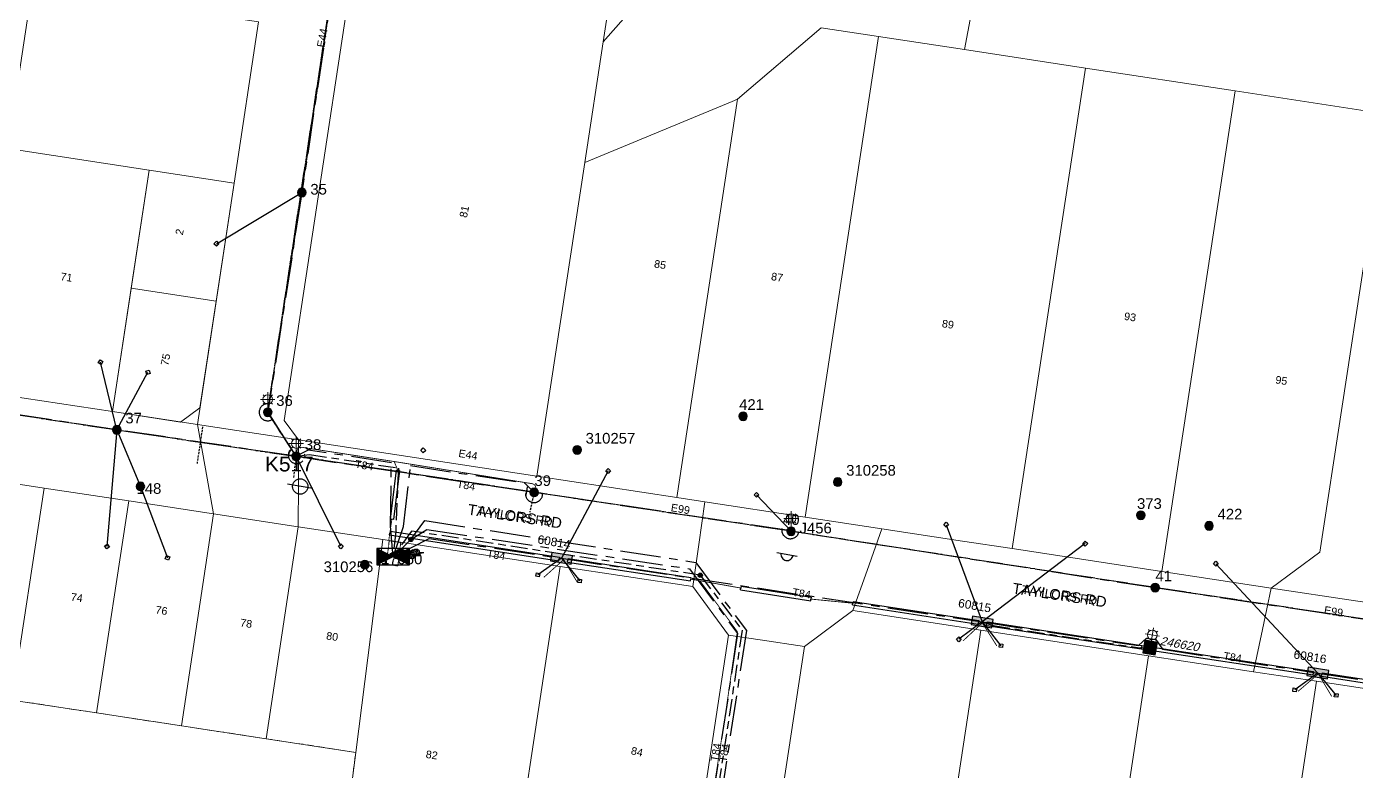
# Model space of a CAD drawing. Header units: metres. Extents: x 277548 to 280124, y 6243677 to 6246862.
# Drawn here: x 279229.5 to 279541.7, y 6245205.2 to 6245379.9 of the extents above; entities that cross this region are included whole.
import ezdxf
from ezdxf.enums import TextEntityAlignment as Align

# ---------------------------------------------------------------- set-up
doc = ezdxf.new("R2010")
doc.units = ezdxf.units.M
for name, pattern in [('Cable Exist OH', [1, 1, 0]), ('Cable Exist UG', [8.2, 4, -1.2, 1.8, -1.2]), ('Dash', [5, 3, -2]), ('DASHED', [0.75, 0.5, -0.25]), ('HIDDEN', [0.375, 0.25, -0.125]), ('HIDDEN2', [0.1875, 0.125, -0.0625]), ('IECLCENT', [15.5, 9.5, -2, 2, -2])]:
    doc.linetypes.add(name, pattern=pattern)
doc.layers.get('0').update_dxf_attribs({"color": 6})
doc.layers.add('_User ZSTG1-1-1', color=7, linetype='Continuous', lineweight=0, true_color=0x0000f0)
for name, color, linetype, lineweight in [('Cadastre Land Parcels_SP_EXT', 9, 'Continuous', 5), ('Cadastre Other Property_SP_EXT', 9, 'HIDDEN', 5), ('Cadastre Roads_SP_EXT', 94, 'Continuous', 15)]:
    doc.layers.add(name, color=color, linetype=linetype, lineweight=lineweight)
for name, color, linetype in [('Duct_SP_EXT', 7, 'Continuous'), ('Equip_HV_EXT', 7, 'Continuous'), ('Equip_LV_EXT', 7, 'Continuous'), ('Equip_SP_HV_EXT', 7, 'Continuous'), ('Equip_SP_SL_EXT', 7, 'Continuous'), ('Mains_LV_EXT', 7, 'Continuous'), ('Mains_LV_SL_EXT', 7, 'Continuous'), ('Mains_SL_EXT', 7, 'Continuous'), ('Notes_HV_MISC', 7, 'Continuous'), ('Notes_LV_MISC', 7, 'Continuous'), ('Notes_SP_MISC', 7, 'Continuous'), ('Services_SP_EXT', 7, 'Continuous'), ('Sub_SP_EXT', 7, 'Continuous'), ('SupportsOH_SP_TR_HV_LV_SL_EXT', 7, 'Continuous'), ('SupportsUG_SP_LV_EXT', 7, 'Continuous'), ('SupportsUG_SP_LV_SL_EXT', 7, 'Continuous')]:
    doc.layers.add(name, color=color, linetype=linetype)
doc.layers.add('UNKNOWN_FEATURES', color=1, linetype='DASHED', plot=False)
doc.styles.add('COLUMN_LABEL', font='arial.ttf')
doc.styles.add('HVSW_LABEL', font='arial.ttf')
doc.styles.add('iecARIAL', font='arial.ttf', dxfattribs={"height": 2})
doc.styles.add('POLE_LABEL', font='arial.ttf')
doc.styles.get("Standard").update_dxf_attribs({"font": 'arial.ttf'})

# ---------------------------------------------------------------- blocks, each defined once
blk = doc.blocks.new('SUB_PADMOUNT_EXT')
for points in [[(0, 0), (-3.84, 1.92), (-3.84, -1.92)], [(0, 0), (3.84, 1.92), (3.84, -1.92)]]:
    blk.add_hatch(color=256).paths.add_polyline_path(points)
for p, q in [((3.84, 1.92), (-3.84, -1.92)), ((-3.84, 1.92), (3.84, -1.92))]:
    blk.add_line(p, q)
blk.add_lwpolyline([(-3.84, -1.92), (3.84, -1.92), (3.84, 1.92), (-3.84, 1.92)], close=True)
for tag, height, flags, p in [('ASSET_NUM', 2.5, 8, (2, 2)), ('STREET_CODE', 0.2, 9, (1.5, 0)), ('CONSTRUCTED_VOLTAGE', 0.2, 9, (1.5, -0.2)), ('OPERATING_VOLTAGE', 0.2, 9, (1.5, -0.6)), ('ORIENTATION', 0.2, 9, (1.5, -0.8)), ('OWNED_BY', 0.2, 9, (1.5, -1)), ('OPERATED_BY', 0.2, 9, (1.5, -1.2)), ('SECONDARY_VOLTAGE', 0.2, 9, (1.5, -1.6)), ('STATE', 0.2, 9, (1.5, -1.8)), ('SUBSTATION_TYPE', 0.2, 9, (1.5, -2.2)), ('STREETNAME', 0.2, 9, (1.5, -3)), ('SUBURB', 0.2, 9, (1.5, -3.2)), ('NO_PHASES', 0.2, 9, (1.5, -0.4)), ('MAINTAINED_BY', 0.2, 9, (1.5, -1.4)), ('PARENT', 0.2, 9, (1.5, -2)), ('USAGE', 0.2, 9, (1.5, -2.4)), ('LEGEND', 0.2, 9, (1.5, -2.6)), ('LOCATION', 0.2, 9, (1.5, -2.8)), ('Z', 0.2, 1, (1.5, -3.6)), ('NOTES', 0.2, 9, (1.5, -3.4))]:
    blk.add_attdef(tag, text='', height=height, dxfattribs=dict(flags=flags)).set_placement(p, align=Align.MIDDLE_LEFT)
blk = doc.blocks.new('COLUMN_EXT')
blk.add_hatch(color=256).paths.add_polyline_path([(-1.49, 1.48), (-1.49, -1.49), (1.48, -1.49), (1.48, 1.48)])
blk.add_lwpolyline([(-1.49, -1.49), (1.48, -1.49), (1.48, 1.48), (-1.49, 1.48)], close=True)
at = {"flags": 9}
for tag, style, p in [('STRUCTURE_PLANT_NUMBER', 'POLE_LABEL', (1.81, 0.03)), ('STREET_CODE', 'COLUMN_LABEL', (1.81, -0.2))]:
    blk.add_attdef(tag, text='', height=0.2, dxfattribs=dict(at, style=style)).set_placement(p, align=Align.MIDDLE_LEFT)
at = {"style": 'COLUMN_LABEL', "oblique": 15, "flags": 8}
blk.add_attdef('ASSET_NUM', text='', height=2, dxfattribs=at).set_placement((2, 2), align=Align.MIDDLE_LEFT)
at = {"flags": 1}
blk.add_attdef('Z', (1.81, -2.35), '', height=0.2, dxfattribs=at)
at = {"flags": 9}
for tag, p in [('COLUMN_TYPE', (1.81, -0.4)), ('OWNED_BY', (1.81, -0.6)), ('STATE', (1.81, -0.8)), ('USAGE', (1.81, -1)), ('STREETNAME', (1.81, -1.6)), ('SUBURB', (1.81, -1.8)), ('LEGEND', (1.81, -1.2)), ('LOCATION', (1.81, -1.4)), ('NOTES', (1.81, -2))]:
    blk.add_attdef(tag, text='', height=0.2, dxfattribs=at).set_placement(p, align=Align.MIDDLE_LEFT)
blk = doc.blocks.new('PILLAR_EXT')
blk.add_hatch(color=256).paths.add_polyline_path([(-2.475, 0.99), (-2.475, -0.99), (2.475, -0.99), (2.475, 0.99)])
blk.add_lwpolyline([(-2.475, -0.99), (2.475, -0.99), (2.475, 0.99), (-2.475, 0.99)], close=True)
at = {"style": 'iecARIAL', "flags": 8}
blk.add_attdef('ASSET_NUM', text='', height=2, dxfattribs=at).set_placement((1.5, 3.5), align=Align.MIDDLE_RIGHT)
for tag, p, flags in [('OWNED_BY', (0, -0.2), 9), ('STATE', (0, -0.4), 9), ('SUPPORT_TYPE', (0, -0.6), 9), ('STREETNAME', (0, -1.8), 9), ('SUBURB', (0, -2), 1), ('USAGE', (0, -0.8), 9), ('LEGEND', (0, -1), 9), ('LOCATION', (0, -1.2), 9), ('NOTES', (0, -1.4), 9), ('PARENT', (0, -1.6), 9)]:
    blk.add_attdef(tag, p, '', height=0.2, dxfattribs=dict(flags=flags))
blk = doc.blocks.new('*U75')
at = {"lineweight": 15}
for p, q in [((-1.46, 5.46), (-1.06, 5.06)), ((0, 1.75), (0, 6.25)), ((1.46, 5.46), (1.06, 5.06)), ((-2.25, 4), (2.25, 4)), ((-1.46, 2.54), (-1.06, 2.94)), ((0, 0), (0, 2.5)), ((1.46, 2.54), (1.06, 2.94))]:
    blk.add_line(p, q, dxfattribs=at)
blk.add_circle((0, 4), 1.5, dxfattribs=at)
for tag, p, height, flags in [('OPERATING_VOLTAGE', (0.98, -1.65), 0.2, 9), ('ORIENTATION', (0.98, -1.85), 0.2, 9), ('OWNED_BY', (0.98, -2.05), 0.2, 9), ('STATE', (0.98, -2.25), 0.2, 9), ('CONSTRUCTED_VOLTAGE', (0.98, -0.65), 0.2, 9), ('CONTROL_TYPE', (0.98, -0.85), 0.2, 9), ('LANTERN_PURPOSE', (0.98, -1.05), 0.2, 9), ('LANTERN_TYPE', (0.98, -1.25), 0.2, 9), ('NO_PHASES', (0.98, -1.45), 0.2, 9), ('USAGE', (0.98, -2.45), 0.2, 9), ('CEXIST', (0.98, -2.65), 0.2, 9), ('CNEW', (0.98, -2.85), 0.2, 9), ('CNUMBER', (0.98, -3.05), 0.2, 9), ('CREMOVE', (0.98, -3.25), 0.2, 9), ('CREPLACE', (0.98, -3.45), 0.2, 9), ('LKINGHEIGHT', (0.98, -3.65), 0.2, 9), ('LBRACKET', (0.98, -3.85), 0.2, 9), ('LBRACKETVOCAB', (0.98, -4.05), 0.2, 9), ('LCATEGORY', (0.98, -4.25), 0.2, 9), ('LNUMBER', (2.18, -3.25), 2.5, 8), ('LCHARGE1', (0.98, -4.45), 0.2, 9), ('LCHARGE1PERCENT', (0.98, -4.65), 0.2, 9), ('LCHARGE2', (0.98, -4.85), 0.2, 9), ('LCHARGE2PERCENT', (0.98, -5.05), 0.2, 9), ('LCHARGE3', (0.98, -5.25), 0.2, 9), ('LCHARGE3PERCENT', (0.98, -5.45), 0.2, 9), ('LEXIST', (0.98, -5.65), 0.2, 9), ('LLAMP', (0.98, -5.85), 0.2, 9), ('LLAMPVOCAB', (0.98, -6.05), 0.2, 9), ('LMAST', (0.98, -6.25), 0.2, 9), ('LMASTVOCAB', (0.98, -6.45), 0.2, 9), ('LNEW', (0.98, -6.65), 0.2, 9), ('LANTNUMBER', (0.98, -6.85), 0.2, 9), ('LOUTREACH', (0.98, -7.25), 0.2, 9), ('LOUTREACHVOCAB', (0.98, -7.45), 0.2, 9), ('LRATECODE', (0.98, -7.65), 0.2, 9), ('LREMOVE', (0.98, -7.85), 0.2, 9), ('LREPLACE', (0.98, -8.05), 0.2, 9), ('LTYPE', (0.98, -8.25), 0.2, 9), ('LTYPEVOCAB', (0.98, -8.45), 0.2, 9), ('STREETNAME', (0.98, -9.25), 0.2, 9), ('SUBURB', (0.98, -9.45), 0.2, 1), ('LEGEND', (0.98, -8.65), 0.2, 9), ('LOCATION', (0.98, -8.85), 0.2, 9), ('NOTES', (0.98, -9.05), 0.2, 9)]:
    blk.add_attdef(tag, p, '', height=height, dxfattribs=dict(flags=flags))
blk = doc.blocks.new('CCP_EXT')
blk.add_wipeout([(0, 0.57), (0.57, 0), (0, -0.57), (-0.57, 0)])
blk.add_lwpolyline([(-0.57, 0), (0, 0.57), (0.57, 0), (0, -0.57), (-0.57, 0)])
at = {"flags": 1}
blk.add_attdef('Z', (0, 0), '', height=0.2, dxfattribs=at)
at = {"flags": 9}
for tag, p in [('CCP_TYPE', (0, 0)), ('CONSTRUCTED_VOLTAGE', (0, -0.2)), ('OPERATING_VOLTAGE', (0, -0.6)), ('ORIENTATION', (0, -0.8)), ('OWNED_BY', (0, -1)), ('STATE', (0, -1.8)), ('NO_PHASES', (0, -0.4)), ('USAGE', (0, -1.2)), ('LEGEND', (0, -1.4)), ('LIFE_SUPPORT', (0, -1.6)), ('NOTES', (0, -2))]:
    blk.add_attdef(tag, text='', height=0.2, dxfattribs=at).set_placement(p, align=Align.MIDDLE_LEFT)
blk = doc.blocks.new('POLE_EXT')
blk.add_hatch(color=256).paths.add_polyline_path([(-1, 0, 1), (1, 0, 1)])
blk.add_lwpolyline([(-1, 0, 1), (1, 0, 1)], format="xyb", close=True)
for tag, height, flags, p in [('pNumber', 2.5, 8, (-17.84, 2.07)), ('OWNED_BY', 0.2, 9, (1.35, -0.4)), ('SPECIAL_USE', 0.2, 9, (1.35, -0.8)), ('STATE', 0.2, 9, (1.35, -1)), ('cLV', 0.2, 9, (1.35, -1.4)), ('hDepth', 0.2, 9, (1.35, -1.6)), ('hDia', 0.2, 9, (1.35, -1.8)), ('cHV', 0.2, 9, (1.35, -2)), ('PARENT', 0.2, 9, (1.35, -0.6)), ('USAGE', 0.2, 9, (1.35, -1.2)), ('LBRACKET', 0.2, 9, (1.35, -2.2)), ('LExisting', 0.2, 9, (1.35, -2.4)), ('LANTNUMBER', 0.2, 9, (1.35, -2.6)), ('LOther', 0.2, 9, (1.35, -2.8)), ('LRemove', 0.2, 9, (1.35, -3)), ('LEGEND', 0.2, 9, (1.35, -3.2)), ('cLinedev', 0.2, 9, (1.35, -3.4)), ('pExisting', 0.2, 9, (1.35, -3.8)), ('pFooting', 0.2, 9, (1.35, -4.4)), ('pNew', 0.2, 9, (1.35, -4.6)), ('pRelocate', 0.2, 9, (1.35, -5)), ('pRemove', 0.2, 9, (1.35, -5.2)), ('pReplace', 0.2, 9, (1.35, -5.4)), ('pStay', 0.2, 9, (1.35, -5.6)), ('pType', 0.2, 9, (1.35, -5.8)), ('cspan', 0.2, 9, (1.35, -6)), ('STREETNAME', 0.2, 9, (1.35, -6.2)), ('LOCATION', 0.2, 9, (1.35, -3.6)), ('PFNUMBER', 0.2, 9, (1.35, -4)), ('NEWPFNUMBER', 0.2, 9, (1.35, -4.2)), ('SUBURB', 0.2, 9, (1.35, -6.4)), ('OPERATED_BY', 0.2, 9, (1.36, -7.01)), ('NOTES', 0.2, 9, (1.35, -6.6)), ('MAINTAINED_BY', 0.2, 9, (1.36, -6.81))]:
    blk.add_attdef(tag, text='', height=height, dxfattribs=dict(flags=flags)).set_placement(p, align=Align.MIDDLE_LEFT)
at = {"style": 'POLE_LABEL'}
for tag, height, flags, p in [('ASSET_NUM', 2.5, 8, (2, 2)), ('STRUCTURE_PLANT_NUMBER', 0.2, 9, (1.35, 0.03)), ('STREET_CODE', 0.2, 9, (1.35, -0.2))]:
    blk.add_attdef(tag, text='', height=height, dxfattribs=dict(at, flags=flags)).set_placement(p, align=Align.MIDDLE_LEFT)
at = {"flags": 1}
blk.add_attdef('Z', (1.35, -7.33), '', height=0.2, dxfattribs=at)
blk = doc.blocks.new('LV_UG_DFUSE_CLOSED_EXT')
for points in [[(1, 0), (0, 0)], [(5.04, 0.73), (2.16, -0.72)], [(5.05, -0.71), (2.16, 0.72)], [(6.2, 0.01), (7.2, 0.01)]]:
    blk.add_lwpolyline(points)
for centre in [(1.8, 0), (5.4, 0.01)]:
    blk.add_circle(centre, 0.8)
at = {"flags": 9}
for tag, p in [('ACTUAL_STATUS', (0, 0)), ('CONSTRUCTED_VOLTAGE', (0, -0.2)), ('OPERATING_VOLTAGE', (0, -0.6)), ('ORIENTATION', (0, -0.8)), ('STATE', (0, -1)), ('SWITCH_TYPE', (0, -1.2)), ('NO_PHASES', (0, -0.4)), ('USAGE', (0, -1.4)), ('NOTES', (0, -1.6))]:
    blk.add_attdef(tag, text='', height=0.2, dxfattribs=at).set_placement(p, align=Align.MIDDLE_LEFT)
at = {"flags": 1}
blk.add_attdef('Z', (0, 0), '', height=0.2, dxfattribs=at)
blk = doc.blocks.new('HV_USL_CLOSED_EXT')
blk.add_line((2.4, 5.5), (-2.4, 5.5))
blk.add_lwpolyline([(1.44, 5.5, 0.414214), (0, 6.94, 0.414214), (-1.44, 5.5)], format="xyb")
for tag, height, flags, p in [('ASSET_NUM', 2.5, 8, (2, 2)), ('STREET_CODE', 0.2, 9, (1.5, 0)), ('ACTUAL_STATUS', 0.2, 9, (1.5, -0.2)), ('CONSTRUCTED_VOLTAGE', 0.2, 9, (1.5, -0.4)), ('OPERATING_VOLTAGE', 0.2, 9, (1.5, -0.8)), ('ORIENTATION', 0.2, 9, (1.5, -1)), ('OWNED_BY', 0.2, 9, (1.5, -1.2)), ('OPERATED_BY', 0.2, 9, (1.5, -1.4)), ('STATE', 0.2, 9, (1.5, -1.8)), ('SWITCH_TYPE', 0.2, 9, (1.5, -2)), ('STREETNAME', 0.2, 9, (1.5, -2.8)), ('SUBURB', 0.2, 9, (1.5, -3)), ('NO_PHASES', 0.2, 9, (1.5, -0.6)), ('MAINTAINED_BY', 0.2, 9, (1.5, -1.6)), ('USAGE', 0.2, 9, (1.5, -2.2)), ('LEGEND', 0.2, 9, (1.5, -2.4)), ('LOCATION', 0.2, 9, (1.5, -2.6)), ('NOTES', 0.2, 9, (1.5, -3.2)), ('Z', 0.2, 1, (1.5, -3.6)), ('LABEL_ALIGNMENT', 0.2, 9, (1.5, -3.4))]:
    blk.add_attdef(tag, text='', height=height, dxfattribs=dict(flags=flags)).set_placement(p, align=Align.MIDDLE_LEFT)
blk = doc.blocks.new('HV_ABS_CLOSED_EXT')
blk.add_line((-3, 6.87), (3, 6.87))
blk.add_circle((0, 6.87), 1.8)
at = {"style": 'HVSW_LABEL'}
for tag, height, flags, p in [('ASSET_NUM', 3.5, 8, (2, 2)), ('STREET_CODE', 0.2, 9, (0, -0.2))]:
    blk.add_attdef(tag, text='', height=height, dxfattribs=dict(at, flags=flags)).set_placement(p, align=Align.MIDDLE_LEFT)
at = {"flags": 1}
blk.add_attdef('Z', (0, 0), '', height=0.2, dxfattribs=at)
at = {"flags": 9}
for tag, p in [('ACTUAL_STATUS', (0, -0.4)), ('CONSTRUCTED_VOLTAGE', (0, -0.6)), ('OPERATING_VOLTAGE', (0, -1)), ('ORIENTATION', (0, -1.2)), ('OWNED_BY', (0, -1.4)), ('STATE', (0, -1.6)), ('SWITCH_TYPE', (0, -1.8)), ('STREETNAME', (0, -2.6)), ('SUBURB', (0, -2.8)), ('NO_PHASES', (0, -0.8)), ('USAGE', (0, -2)), ('LEGEND', (0, -2.2)), ('LOCATION', (0, -2.4)), ('NOTES', (0, -3))]:
    blk.add_attdef(tag, text='', height=0.2, dxfattribs=at).set_placement(p, align=Align.MIDDLE_LEFT)
blk = doc.blocks.new('End Shackle_EXT')
blk.add_wipeout([(0, 0.25), (1.81, 0.25), (1.82, -0.25), (0, -0.25)])
blk.add_line((1.81, -1), (1.81, 1))
at = {"flags": 1}
blk.add_attdef('Z', (0, 0), '', height=0.2, dxfattribs=at)
at = {"flags": 9}
for tag, p in [('CONNECTOR_TYPE', (0, 0)), ('CONSTRUCTED_VOLTAGE', (0, -0.2)), ('OPERATING_VOLTAGE', (0, -0.6)), ('ORIENTATION', (0, -0.8)), ('OWNED_BY', (0, -1)), ('STATE', (0, -1.2)), ('NO_PHASES', (0, -0.4)), ('USAGE', (0, -1.4)), ('NOTES', (0, -1.6))]:
    blk.add_attdef(tag, text='', height=0.2, dxfattribs=at).set_placement(p, align=Align.MIDDLE_LEFT)
blk = doc.blocks.new('CONNECTOR_NODE_EXT')
h = blk.add_hatch(color=256)
edge = h.paths.add_edge_path()
edge.add_arc((0, 0), 0.5, 0, 360)
blk.add_circle((0, 0), 0.5)
at = {"flags": 1}
blk.add_attdef('Z', (0, 0), '', height=0.2, dxfattribs=at)
at = {"flags": 9}
for tag, p in [('CONNECTOR_TYPE', (0, 0)), ('CONSTRUCTED_VOLTAGE', (0, -0.2)), ('OPERATING_VOLTAGE', (0, -0.6)), ('ORIENTATION', (0, -0.8)), ('SUBTYPE', (0, -1)), ('NO_PHASES', (0, -0.4)), ('USAGE', (0, -1.2)), ('NOTES', (0, -1.4))]:
    blk.add_attdef(tag, text='', height=0.2, dxfattribs=at).set_placement(p, align=Align.MIDDLE_LEFT)

msp = doc.modelspace()

# ---------------------------------------------------------------- linework, layer by layer
at = {"layer": '_User ZSTG1-1-1', "color": 252, "linetype": 'Dash', "ltscale": 0.5, "true_color": 0x878787}
msp.add_lwpolyline([(279205.05801, 6245163.13297), (279246.34202, 6245156.85702), (279247.98801, 6245167.68501), (279300.30804, 6245159.73004), (279300.68204, 6245162.64104), (279306.72196, 6245209.63497), (279285.68299, 6245212.83402), (279265.79101, 6245215.858), (279245.90301, 6245218.88701), (279226.01104, 6245221.91099)], dxfattribs=at)
at = {"layer": 'Cadastre Land Parcels_SP_EXT', "linetype": 'Continuous'}
for points in [[(279515.65104, 6245512.85797), (279514.78998, 6245512.88597), (279513.932, 6245512.96503), (279513.078, 6245513.09196), (279512.22798, 6245513.27004), (279457.24304, 6245438.26699), (279449.87098, 6245439.46999), (279426.05297, 6245412.47599), (279397.93096, 6245413.84603), (279364.842, 6245376.315), (279360.52598, 6245348.018), (279395.14998, 6245362.32903), (279396.40298, 6245362.84701), (279415.98597, 6245379.64399), (279429.48902, 6245377.53796), (279449.63398, 6245374.52397), (279458.95298, 6245423.91003), (279461.92997, 6245439.58403), (279481.67302, 6245466.50401), (279515.65104, 6245512.85797)], [(279512.22798, 6245513.27004), (279511.40498, 6245513.49202), (279510.59002, 6245513.76002), (279509.78902, 6245514.07802), (279509.00101, 6245514.44398), (279456.67197, 6245443.07202), (279379.70502, 6245473.76001), (279377.13004, 6245456.87196), (279373.42696, 6245432.59904), (279371.16502, 6245417.76702), (279368.903, 6245402.94004), (279366.61501, 6245388.10996), (279364.842, 6245376.315), (279397.93096, 6245413.84603), (279426.05297, 6245412.47599), (279449.87098, 6245439.46999), (279457.24304, 6245438.26699), (279512.22798, 6245513.27004)], [(279554.05303, 6245388.86503), (279458.95298, 6245423.91003), (279449.63398, 6245374.52397), (279478.08804, 6245370.14399), (279513.19098, 6245364.80402), (279548.78796, 6245359.38799), (279551.29502, 6245375.80602), (279552.48804, 6245382.37497), (279554.05303, 6245388.86503)], [(279278.18602, 6245343.18603), (279283.93798, 6245381.01102), (279230.77102, 6245389.10397), (279225.02198, 6245351.30097), (279258.23804, 6245346.23103), (279278.18602, 6245343.18603)], [(279366.61501, 6245388.10996), (279305.13401, 6245387.33802), (279289.94698, 6245287.47296), (279293.3, 6245282.918), (279349.27099, 6245274.40504), (279360.52598, 6245348.018), (279364.842, 6245376.315), (279366.61501, 6245388.10996)], [(279429.48902, 6245377.53796), (279415.98597, 6245379.64399), (279396.40298, 6245362.84701), (279382.12701, 6245269.41301), (279388.67096, 6245268.41803), (279412.28501, 6245264.82598), (279429.48902, 6245377.53796)], [(279449.63398, 6245374.52397), (279429.48902, 6245377.53796), (279412.28501, 6245264.82598), (279430.29099, 6245262.08696), (279449.17103, 6245259.21297), (279460.885, 6245257.43201), (279478.08804, 6245370.14399), (279449.63398, 6245374.52397)], [(279495.98696, 6245252.09098), (279513.19098, 6245364.80402), (279478.08804, 6245370.14399), (279460.885, 6245257.43201), (279495.98696, 6245252.09098)], [(279382.12701, 6245269.41301), (279396.40298, 6245362.84701), (279395.14998, 6245362.32903), (279360.52598, 6245348.018), (279349.27099, 6245274.40504), (279382.12701, 6245269.41301)], [(279548.78796, 6245359.38799), (279513.19098, 6245364.80402), (279495.98696, 6245252.09098), (279521.69502, 6245248.18103), (279533.09302, 6245256.56096), (279548.78796, 6245359.38799)], [(279216.40098, 6245294.61104), (279249.61996, 6245289.56097), (279258.23804, 6245346.23103), (279225.02198, 6245351.30097), (279216.40098, 6245294.61104)], [(279278.18629, 6245343.18629), (279258.23795, 6245346.23085), (279254.02528, 6245318.53124), (279273.97423, 6245315.49269), (279278.18629, 6245343.18629)], [(279270.1701, 6245290.48352), (279273.97423, 6245315.49269), (279254.02528, 6245318.53124), (279249.61987, 6245289.56079), (279265.61346, 6245287.12864), (279270.1701, 6245290.48352)], [(279233.57001, 6245271.63599), (279213.67804, 6245274.65996), (279206.11897, 6245224.934), (279210.98204, 6245224.189), (279226.01104, 6245221.91099), (279233.57001, 6245271.63599)], [(279245.90301, 6245218.88701), (279253.46199, 6245268.61201), (279233.57001, 6245271.63599), (279226.01104, 6245221.91099), (279245.90301, 6245218.88701)], [(279273.35096, 6245265.589), (279253.46199, 6245268.61201), (279245.90301, 6245218.88701), (279265.79101, 6245215.858), (279273.35096, 6245265.589)], [(279293.24302, 6245262.56396), (279273.35096, 6245265.589), (279265.79101, 6245215.858), (279285.68299, 6245212.83402), (279293.24302, 6245262.56396)], [(279313.135, 6245259.54104), (279293.24302, 6245262.56396), (279285.68299, 6245212.83402), (279306.72196, 6245209.63497), (279313.135, 6245259.54104)], [(279354.75503, 6245253.23798), (279313.135, 6245259.54104), (279306.72196, 6245209.63497), (279300.68204, 6245162.64104), (279340.08502, 6245156.72497), (279354.75503, 6245253.23798)], [(279385.87603, 6245248.52596), (279354.75503, 6245253.23798), (279340.08502, 6245156.72497), (279381.09096, 6245150.49301), (279394.25402, 6245237.09996), (279385.87603, 6245248.52596)], [(279453.48202, 6245238.28601), (279423.46403, 6245242.90704), (279412.07301, 6245234.47304), (279398.49602, 6245145.145), (279438.40797, 6245139.07699), (279453.48202, 6245238.28601)], [(279438.40797, 6245139.07699), (279477.82604, 6245133.08698), (279492.90098, 6245232.29299), (279453.48202, 6245238.28601), (279438.40797, 6245139.07699)], [(279517.49499, 6245228.55599), (279492.90098, 6245232.29299), (279477.82604, 6245133.08698), (279517.24598, 6245127.09202), (279532.321, 6245226.30201), (279517.49499, 6245228.55599)], [(279556.47096, 6245222.63002), (279532.321, 6245226.30201), (279517.24598, 6245127.09202), (279534.58399, 6245124.456), (279556.66397, 6245121.09998), (279571.73996, 6245220.30899), (279556.47096, 6245222.63002)]]:
    msp.add_lwpolyline(points, close=True, dxfattribs=at)
at = {"layer": 'Cadastre Other Property_SP_EXT', "linetype": 'HIDDEN2'}
msp.add_lwpolyline([(279314.60104, 6245259.30264), (279313.89383, 6245253.78736), (279316.60956, 6245253.35627), (279317.30233, 6245258.84848), (279314.60104, 6245259.30264)], close=True, dxfattribs=at)
at = {"layer": 'Cadastre Roads_SP_EXT', "linetype": 'Continuous'}
for points in [[(279283.93796, 6245381.01102), (279278.18599, 6245343.18596), (279269.56902, 6245286.52696), (279283.406, 6245284.42299), (279293.29996, 6245282.91799), (279289.94699, 6245287.47298), (279305.13399, 6245387.33804)], [(279552.48801, 6245382.37499), (279551.295, 6245375.80601), (279548.788, 6245359.38803), (279533.09297, 6245256.56103), (279521.695, 6245248.18099), (279541.47204, 6245245.19696), (279544.75701, 6245244.70103), (279548.652, 6245244.11301), (279561.249, 6245242.21196), (279552.86799, 6245253.55598), (279568.31098, 6245354.73697), (279570.74098, 6245371.46402), (279571.58501, 6245376.40897), (279572.68203, 6245381.30402)], [(279213.67802, 6245274.65999), (279233.57004, 6245271.63596), (279253.46197, 6245268.61202), (279273.35098, 6245265.58896), (279271.44499, 6245276.13797), (279269.56902, 6245286.52696), (279249.61996, 6245289.56097), (279216.40102, 6245294.611)], [(279385.25503, 6245025.66799), (279391.94304, 6245069.66403), (279393.24599, 6245079.47904), (279394.87497, 6245105.69304), (279397.59399, 6245139.21196), (279398.49603, 6245145.14496), (279412.07304, 6245234.47302), (279412.07304, 6245234.47302), (279401.67998, 6245236.00601), (279394.254, 6245237.10003), (279381.09097, 6245150.49302), (279379.78599, 6245141.90899), (279376.85998, 6245105.88899), (279376.75904, 6245101.08896), (279374.13804, 6245072.37202), (279371.24797, 6245053.365), (279364.03401, 6245005.90296)]]:
    msp.add_lwpolyline(points, dxfattribs=at)
for points in [[(279349.27096, 6245274.40497), (279293.29996, 6245282.91799), (279293.27196, 6245272.73899), (279293.243, 6245262.56396), (279313.13502, 6245259.54099), (279354.75502, 6245253.23799), (279385.87599, 6245248.526), (279387.26698, 6245258.42198), (279388.67096, 6245268.41801), (279382.12697, 6245269.41304), (279349.27096, 6245274.40497)], [(279460.88501, 6245257.43198), (279449.17099, 6245259.21302), (279430.29096, 6245262.08702), (279426.81401, 6245252.31802), (279423.46404, 6245242.90701), (279453.48199, 6245238.28597), (279492.90097, 6245232.29302), (279517.495, 6245228.55601), (279519.60701, 6245238.424), (279521.695, 6245248.18099), (279495.98699, 6245252.09099), (279460.88501, 6245257.43198)]]:
    msp.add_lwpolyline(points, close=True, dxfattribs=at)
at = {"layer": 'Duct_SP_EXT'}
for p, q in [((279316.19313, 6245275.86222), (279314.80351, 6245264.35179)), ((279317.02708, 6245275.76154), (279315.63746, 6245264.25111)), ((279316.19313, 6245275.86222), (279316.61011, 6245275.81188)), ((279317.02708, 6245275.76154), (279316.61011, 6245275.81188)), ((279314.80351, 6245264.35179), (279315.22049, 6245264.30145)), ((279315.63746, 6245264.25111), (279315.22049, 6245264.30145)), ((279314.68062, 6245260.65903), (279314.74388, 6245261.07424)), ((279314.68062, 6245260.65903), (279354.45423, 6245254.5986)), ((279314.80715, 6245261.48944), (279314.74388, 6245261.07424)), ((279314.80715, 6245261.48944), (279354.58076, 6245255.42901)), ((279354.45423, 6245254.5986), (279354.51749, 6245255.01381)), ((279354.58076, 6245255.42901), (279354.51749, 6245255.01381)), ((279356.47169, 6245254.27429), (279356.53529, 6245254.68945)), ((279356.59889, 6245255.1046), (279356.53529, 6245254.68945)), ((279385.4485, 6245250.6849), (279385.3849, 6245250.26974)), ((279385.32129, 6245249.85459), (279385.3849, 6245250.26974)), ((279397.07294, 6245247.76619), (279397.13823, 6245248.18108)), ((279397.07294, 6245247.76619), (279413.55937, 6245245.17163)), ((279397.20352, 6245248.59598), (279397.13823, 6245248.18108)), ((279397.20352, 6245248.59598), (279413.68996, 6245246.00141)), ((279413.55937, 6245245.17163), (279413.62467, 6245245.58652)), ((279413.68996, 6245246.00141), (279413.62467, 6245245.58652)), ((279423.38594, 6245244.20944), (279423.4493, 6245244.62463)), ((279423.38594, 6245244.20944), (279452.87311, 6245239.70955)), ((279423.51266, 6245245.03982), (279423.4493, 6245244.62463)), ((279423.51266, 6245245.03982), (279452.99984, 6245240.53993)), ((279452.87311, 6245239.70955), (279452.93648, 6245240.12474)), ((279452.99984, 6245240.53993), (279452.93648, 6245240.12474)), ((279454.83199, 6245239.40837), (279454.89504, 6245239.82361)), ((279454.95808, 6245240.23885), (279454.89504, 6245239.82361)), ((279491.29278, 6245234.7222), (279491.22973, 6245234.30695)), ((279491.31069, 6245234.71959), (279491.24789, 6245234.30431)), ((279491.31069, 6245234.71959), (279531.64109, 6245228.62027)), ((279491.16669, 6245233.89171), (279491.22973, 6245234.30695)), ((279491.18508, 6245233.88903), (279491.24789, 6245234.30431)), ((279491.18508, 6245233.88903), (279531.51548, 6245227.78972)), ((279531.64109, 6245228.62027), (279531.57829, 6245228.205)), ((279531.51548, 6245227.78972), (279531.57829, 6245228.205)), ((279533.48336, 6245227.49619), (279533.54669, 6245227.91139)), ((279533.61001, 6245228.32659), (279533.54669, 6245227.91139))]:
    msp.add_line(p, q, dxfattribs=at)
at = {"layer": 'Mains_SL_EXT', "linetype": 'Cable Exist OH'}
for points in [[(279286.0757, 6245289.41696), (279294.0837, 6245340.98697), (279303.72499, 6245405.52489)], [(279292.75881, 6245279.08091), (279286.0757, 6245289.41696)]]:
    msp.add_lwpolyline(points, dxfattribs=at)
at = {"layer": 'Notes_HV_MISC', "linetype": 'Continuous'}
for points in [[(279291.57089, 6245280.67041, 0.213494041), (279290.958, 6245279.3885)], [(279294.7123, 6245278.74882, 0.356494637), (279294.6954, 6245279.60837)]]:
    msp.add_lwpolyline(points, format="xyb", dxfattribs=at)
at = {"layer": 'Notes_HV_MISC', "linetype": 'Cable Exist UG'}
for points in [[(279292.81053, 6245279.08199), (279295.88131, 6245279.52885), (279316.74145, 6245276.31817), (279316.12617, 6245261.41343)], [(279319.83793, 6245261.56007), (279315.51423, 6245255.51159)], [(279316.12617, 6245261.41343), (279315.51423, 6245255.51159)]]:
    msp.add_lwpolyline(points, dxfattribs=at)
at = {"layer": 'Notes_LV_MISC', "linetype": 'IECLCENT'}
for points in [[(279303.72499, 6245405.52489), (279294.0837, 6245340.98697)], [(279294.0837, 6245340.98697), (279286.0757, 6245289.41696)], [(279250.64674, 6245285.31199), (279182.95712, 6245295.58573)], [(279286.0757, 6245289.41696), (279292.7131, 6245279.08291)], [(279292.7131, 6245279.08291), (279250.64674, 6245285.3119)], [(279315.51423, 6245255.51159), (279323.96468, 6245259.82436), (279355.06018, 6245255.15557)], [(279315.51423, 6245255.51159), (279319.69395, 6245259.57853)]]:
    msp.add_lwpolyline(points, dxfattribs=at)
for points in [[(279286.38158, 6245291.38687, 1.492759832), (279287.23693, 6245287.78699)], [(279291.66199, 6245280.71946, 0.303841251), (279290.9125, 6245279.4082)], [(279290.91579, 6245279.34546, 0.686011166), (279294.27717, 6245278.0046)], [(279346.60868, 6245270.32617, 1.044920833), (279350.60578, 6245270.33268)], [(279406.78319, 6245262.14961, 0.99999468), (279410.81293, 6245261.45577)]]:
    msp.add_lwpolyline(points, format="xyb", dxfattribs=at)
at = {"layer": 'Notes_SP_MISC', "linetype": 'IECLCENT', "ltscale": 0.5, "const_width": 0.2, "flags": 128}
for points in [[(279292.95797, 6245280.36632), (279292.7588, 6245279.08095)], [(279315.76534, 6245277.85933), (279294.06023, 6245281.20251)], [(279316.61009, 6245275.81186), (279315.76534, 6245277.85933)], [(279315.22048, 6245264.30144), (279314.49836, 6245259.41171)], [(279385.38488, 6245250.26975), (279397.13822, 6245248.18107)], [(279387.55563, 6245249.88398), (279396.32939, 6245237.95804), (279393.64505, 6245219.3453)], [(279413.62464, 6245245.58653), (279423.44927, 6245244.62462)], [(279393.64505, 6245219.3453), (279382.98751, 6245150.76582)]]:
    msp.add_lwpolyline(points, dxfattribs=at)
msp.add_lwpolyline([(279294.06023, 6245281.20251, 0.401695618), (279292.95797, 6245280.36632)], format="xyb", dxfattribs=at)
at = {"layer": 'UNKNOWN_FEATURES'}
for points in [[(279270.77346, 6245285.9765), (279269.47462, 6245277.40134)], [(279292.75878, 6245279.08092), (279292.09723, 6245274.09317)]]:
    msp.add_lwpolyline(points, dxfattribs=at)

# ---------------------------------------------------------------- block references
at = {"layer": 'Equip_HV_EXT'}
msp.add_blockref('CONNECTOR_NODE_EXT', (279387.6161, 6245251.18983), dxfattribs=at)
at = {"layer": 'Equip_LV_EXT'}
for name, p in [('CONNECTOR_NODE_EXT', (279319.69397, 6245259.57854)), ('LV_UG_DFUSE_CLOSED_EXT', (279314.56398, 6245255.82186)), ('LV_UG_DFUSE_CLOSED_EXT', (279314.7736, 6245256.1859)), ('LV_UG_DFUSE_CLOSED_EXT', (279315.11163, 6245256.43354)), ('LV_UG_DFUSE_CLOSED_EXT', (279315.51894, 6245256.52143))]:
    msp.add_blockref(name, p, dxfattribs=at)
at = {"layer": 'Equip_SP_HV_EXT'}
ref = msp.add_blockref('HV_ABS_CLOSED_EXT', (279294.8639, 6245278.77524), dxfattribs=dict(at, rotation=170.1942338515568))
ref.add_attrib('ASSET_NUM', 'K517', dxfattribs={"layer": '0', "height": 3.5, "style": 'HVSW_LABEL'}).set_placement((279296.8639, 6245279.02524), align=Align.TOP_RIGHT)
ref = msp.add_blockref('HV_USL_CLOSED_EXT', (279408.93296, 6245261.49753), dxfattribs=dict(at, rotation=170.1942338515568))
ref.add_attrib('ASSET_NUM', 'J456', dxfattribs={"layer": '0', "height": 2.5}).set_placement((279410.93296, 6245262.24753), align=Align.MIDDLE_LEFT)
at = {"layer": 'Equip_SP_SL_EXT', "xscale": 0.75, "yscale": 0.75, "zscale": 0.75}
for p in [(279286.07569, 6245289.41694), (279292.7588, 6245279.08095), (279408.93298, 6245261.49752)]:
    msp.add_blockref('*U75', p, dxfattribs=at)
at = {"layer": 'Equip_SP_SL_EXT', "xscale": 0.75, "yscale": 0.75, "zscale": 0.75, "rotation": 350.3495174317005}
msp.add_blockref('*U75', (279493.25606, 6245234.20719), dxfattribs=at)
at = {"layer": 'Sub_SP_EXT'}
ref = msp.add_blockref('SUB_PADMOUNT_EXT', (279315.51429, 6245255.51157), dxfattribs=at)
ref.add_attrib('ASSET_NUM', '17060', dxfattribs={"layer": '0', "height": 2.5}).set_placement((279317.51429, 6245256.26157), align=Align.TOP_CENTER)
at = {"layer": 'SupportsOH_SP_TR_HV_LV_SL_EXT'}
ref = msp.add_blockref('POLE_EXT', (279294.08371, 6245340.98697), dxfattribs=at)
ref.add_attrib('ASSET_NUM', '35', dxfattribs={"layer": '0', "height": 2.5, "style": 'POLE_LABEL'}).set_placement((279296.08371, 6245341.73697), align=Align.MIDDLE_LEFT)
ref = msp.add_blockref('POLE_EXT', (279286.07566, 6245289.417), dxfattribs=at)
ref.add_attrib('ASSET_NUM', '36', dxfattribs={"layer": '0', "height": 2.5, "style": 'POLE_LABEL'}).set_placement((279288.07566, 6245290.167), align=Align.BOTTOM_LEFT)
ref = msp.add_blockref('POLE_EXT', (279397.66398, 6245288.478), dxfattribs=at)
ref.add_attrib('ASSET_NUM', '421', dxfattribs={"layer": '0', "height": 2.5, "style": 'POLE_LABEL'}).set_placement((279399.66398, 6245289.228), align=Align.BOTTOM_CENTER)
ref = msp.add_blockref('POLE_EXT', (279250.64673, 6245285.31195), dxfattribs=at)
ref.add_attrib('ASSET_NUM', '37', dxfattribs={"layer": '0', "height": 2.5, "style": 'POLE_LABEL'}).set_placement((279252.64673, 6245286.06195), align=Align.BOTTOM_LEFT)
ref = msp.add_blockref('POLE_EXT', (279292.75878, 6245279.08093), dxfattribs=at)
ref.add_attrib('ASSET_NUM', '38', dxfattribs={"layer": '0', "height": 2.5, "style": 'POLE_LABEL'}).set_placement((279294.75878, 6245279.83093), align=Align.BOTTOM_LEFT)
ref = msp.add_blockref('POLE_EXT', (279358.71046, 6245280.56868), dxfattribs=at)
ref.add_attrib('ASSET_NUM', '310257', dxfattribs={"layer": '0', "height": 2.5, "style": 'POLE_LABEL'}).set_placement((279360.71046, 6245281.31868), align=Align.BOTTOM_LEFT)
ref = msp.add_blockref('POLE_EXT', (279419.88874, 6245273.04294), dxfattribs=at)
ref.add_attrib('ASSET_NUM', '310258', dxfattribs={"layer": '0', "height": 2.5, "style": 'POLE_LABEL'}).set_placement((279421.88874, 6245273.79294), align=Align.BOTTOM_LEFT)
ref = msp.add_blockref('POLE_EXT', (279256.17969, 6245272.0249), dxfattribs=at)
ref.add_attrib('ASSET_NUM', '148', dxfattribs={"layer": '0', "height": 2.5, "style": 'POLE_LABEL'}).set_placement((279258.17969, 6245272.7749), align=Align.TOP_CENTER)
ref = msp.add_blockref('POLE_EXT', (279491.08503, 6245265.25197), dxfattribs=at)
ref.add_attrib('ASSET_NUM', '373', dxfattribs={"layer": '0', "height": 2.5, "style": 'POLE_LABEL'}).set_placement((279493.08503, 6245266.00197), align=Align.BOTTOM_CENTER)
ref = msp.add_blockref('POLE_EXT', (279507.08402, 6245262.76704), dxfattribs=at)
ref.add_attrib('ASSET_NUM', '422', dxfattribs={"layer": '0', "height": 2.5, "style": 'POLE_LABEL'}).set_placement((279509.08402, 6245263.51704), align=Align.BOTTOM_LEFT)
ref = msp.add_blockref('POLE_EXT', (279408.93297, 6245261.49753), dxfattribs=at)
ref.add_attrib('ASSET_NUM', '40', dxfattribs={"layer": '0', "height": 2.5, "style": 'POLE_LABEL'}).set_placement((279410.93297, 6245262.24753), align=Align.BOTTOM_RIGHT)
ref = msp.add_blockref('POLE_EXT', (279308.85108, 6245253.66517), dxfattribs=at)
ref.add_attrib('ASSET_NUM', '310256', dxfattribs={"layer": '0', "height": 2.5, "style": 'POLE_LABEL'}).set_placement((279310.85108, 6245254.41517), align=Align.TOP_RIGHT)
ref = msp.add_blockref('POLE_EXT', (279494.43577, 6245248.28101), dxfattribs=at)
ref.add_attrib('ASSET_NUM', '41', dxfattribs={"layer": '0', "height": 2.5, "style": 'POLE_LABEL'}).set_placement((279496.43577, 6245249.03101), align=Align.BOTTOM_CENTER)
at = {"layer": 'SupportsUG_SP_LV_EXT'}
ref = msp.add_blockref('PILLAR_EXT', (279355.06018, 6245255.15558), dxfattribs=dict(at, rotation=350.3494172989318))
ref.add_attrib('ASSET_NUM', '60814', dxfattribs={"layer": '0', "height": 2, "rotation": 350.3494173, "style": 'iecARIAL'}).set_placement((279357.12569, 6245258.35459), align=Align.MIDDLE_RIGHT)
ref = msp.add_blockref('PILLAR_EXT', (279355.06018, 6245255.15558), dxfattribs=dict(at, rotation=350.3494172989318))
ref.add_attrib('ASSET_NUM', '60814', dxfattribs={"layer": '0', "height": 2, "rotation": 350.3494173, "style": 'iecARIAL'}).set_placement((279357.12569, 6245258.35459), align=Align.MIDDLE_RIGHT)
ref = msp.add_blockref('PILLAR_EXT', (279453.81585, 6245240.21783), dxfattribs=dict(at, rotation=350.3487169011996))
ref.add_attrib('ASSET_NUM', '60815', dxfattribs={"layer": '0', "height": 2, "rotation": 350.3487169, "style": 'iecARIAL'}).set_placement((279455.8814, 6245243.41682), align=Align.MIDDLE_RIGHT)
ref = msp.add_blockref('PILLAR_EXT', (279453.81585, 6245240.21783), dxfattribs=dict(at, rotation=350.3487169011996))
ref.add_attrib('ASSET_NUM', '60815', dxfattribs={"layer": '0', "height": 2, "rotation": 350.3487169, "style": 'iecARIAL'}).set_placement((279455.8814, 6245243.41682), align=Align.MIDDLE_RIGHT)
ref = msp.add_blockref('PILLAR_EXT', (279532.60729, 6245228.23932), dxfattribs=dict(at, rotation=350.9126438391757))
ref.add_attrib('ASSET_NUM', '60816', dxfattribs={"layer": '0', "height": 2, "rotation": 350.9126438, "style": 'iecARIAL'}).set_placement((279534.64126, 6245231.45848), align=Align.MIDDLE_RIGHT)
ref = msp.add_blockref('PILLAR_EXT', (279532.60729, 6245228.23932), dxfattribs=dict(at, rotation=350.9126438391757))
ref.add_attrib('ASSET_NUM', '60816', dxfattribs={"layer": '0', "height": 2, "rotation": 350.9126438, "style": 'iecARIAL'}).set_placement((279534.64126, 6245231.45848), align=Align.MIDDLE_RIGHT)
at = {"layer": 'SupportsUG_SP_LV_SL_EXT'}
ref = msp.add_blockref('COLUMN_EXT', (279493.25605, 6245234.2072), dxfattribs=dict(at, rotation=350.3495174317005))
ref.add_attrib('ASSET_NUM', '246620', dxfattribs={"layer": '0', "height": 2, "rotation": 350.3495174, "style": 'COLUMN_LABEL', "oblique": 15}).set_placement((279495.56302, 6245235.84362), align=Align.MIDDLE_LEFT)

# ---------------------------------------------------------------- texts
at = {"layer": 'Cadastre Land Parcels_SP_EXT'}
for s, rotation, p in [('81', 77.9511275, (279332.80501, 6245334.9396)), ('2', 78.0820956, (279266.10595, 6245330.8603)), ('71', 351.387085, (279237.32021, 6245320.42597)), ('85', 351.6827147, (279376.69544, 6245323.40237)), ('87', 351.39, (279404.1602, 6245320.44767)), ('93', 351.39, (279487.03771, 6245311.11774)), ('89', 351.39, (279444.26327, 6245309.39487)), ('75', 78.0809158, (279262.68059, 6245300.23937)), ('95', 351.39, (279522.55076, 6245296.20503)), ('74', 351.469269, (279239.73654, 6245245.26154)), ('76', 351.469604, (279259.62674, 6245242.23649)), ('78', 351.469391, (279279.51702, 6245239.21126)), ('80', 351.46936, (279299.69572, 6245236.14353)), ('82', 351.469818, (279323.07583, 6245208.35601)), ('84', 347.207153, (279371.21217, 6245209.21644))]:
    msp.add_text(s, height=1.8, rotation=rotation, dxfattribs=at).set_placement(p)
at = {"layer": 'Cadastre Roads_SP_EXT'}
for rotation, p in [(351.427795, (279344.09166, 6245265.01836)), (351.428894, (279471.98113, 6245246.52618))]:
    msp.add_text('TAYLORS RD', height=2.5, rotation=rotation, dxfattribs=at).set_placement(p, align=Align.MIDDLE_CENTER)
at = {"layer": 'Mains_LV_EXT'}
for s, rotation, p in [('E44', 80.0161936, (279299.36787, 6245374.90443)), ('E44', 350.266704, (279330.7524, 6245278.96229)), ('T84', 350.266704, (279306.45566, 6245276.45236)), ('T84', 350.266704, (279330.37188, 6245271.78328)), ('E99', 350.3429545, (279380.61852, 6245266.22498)), ('T84', 350.3495272, (279337.42188, 6245255.43094)), ('T84', 350.3491672, (279409.13088, 6245246.39922)), ('E99', 350.266704, (279533.96917, 6245242.19918)), ('T84', 350.3281188, (279510.32325, 6245231.4367)), ('T84', 80.2824006, (279391.79087, 6245207.34706)), ('T84', 80.2815002, (279393.75685, 6245207.20863))]:
    msp.add_text(s, height=1.8, rotation=rotation, dxfattribs=at).set_placement(p)
at = {"layer": 'Notes_HV_MISC'}
for rotation, p in [(351.427795, (279344.09166, 6245265.01836)), (351.428894, (279471.98113, 6245246.52618))]:
    msp.add_text('TAYLORS RD', height=2.5, rotation=rotation, dxfattribs=at).set_placement(p, align=Align.MIDDLE_CENTER)
at = {"layer": 'Notes_LV_MISC'}
for rotation, p in [(351.427795, (279344.09166, 6245265.01836)), (351.428894, (279471.98113, 6245246.52618))]:
    msp.add_text('TAYLORS RD', height=2, rotation=rotation, dxfattribs=at).set_placement(p, align=Align.MIDDLE_CENTER)

# ---------------------------------------------------------------- next in the draw order: block references
at = {"layer": 'Mains_LV_EXT', "rotation": 170.345336120619}
msp.add_blockref('End Shackle_EXT', (279348.6274, 6245270.62969), dxfattribs=at)
at = {"layer": 'Services_SP_EXT'}
for p in [(279274.01123, 6245328.97099), (279366.00229, 6245275.65516), (279400.81293, 6245270.06326), (279445.36963, 6245263.02863), (279303.22922, 6245257.96562), (279478.02898, 6245258.60658), (279508.68023, 6245253.88307), (279448.32296, 6245236.15282)]:
    msp.add_blockref('CCP_EXT', p, dxfattribs=at)
for p, rotation in [((279246.83879, 6245301.17795), 283.4957332068564), ((279257.94501, 6245298.79796), 241.5787906840299), ((279322.59525, 6245280.48184), 90.0000000000002), ((279248.31815, 6245257.93547), 84.42780220575123), ((279262.55222, 6245255.26557), 112.0079487654618), ((279349.47703, 6245251.27332), 212.2811669830652), ((279359.33207, 6245249.86905), 308.3450173306281), ((279458.2271, 6245234.65785), 307.3365116067682), ((279527.19148, 6245224.26826), 214.3174863095401), ((279536.94186, 6245222.99009), 308.3816320586888)]:
    msp.add_blockref('CCP_EXT', p, dxfattribs=dict(at, rotation=rotation))

# ---------------------------------------------------------------- next in the draw order: linework, layer by layer
at = {"layer": 'Notes_LV_MISC', "linetype": 'IECLCENT'}
msp.add_lwpolyline([(279315.51423, 6245255.51159), (279317.94681, 6245262.58809), (279319.58543, 6245276.89708), (279346.43582, 6245272.81321), (279348.6274, 6245270.62971)], dxfattribs=at)
at = {"layer": 'Notes_SP_MISC', "linetype": 'IECLCENT', "ltscale": 0.5, "const_width": 0.2, "flags": 128}
for points in [[(279315.76534, 6245277.85933), (279348.14062, 6245272.66384)], [(279348.98767, 6245271.49577), (279348.62739, 6245270.62973)]]:
    msp.add_lwpolyline(points, dxfattribs=at)
msp.add_lwpolyline([(279348.14062, 6245272.66384, -0.426262475), (279348.98767, 6245271.49577)], format="xyb", dxfattribs=at)
at = {"layer": 'UNKNOWN_FEATURES'}
msp.add_lwpolyline([(279348.62739, 6245270.62972), (279347.58245, 6245265.94858)], dxfattribs=at)

# ---------------------------------------------------------------- next in the draw order: block references
at = {"layer": 'Services_SP_EXT'}
for p in [(279274.01123, 6245328.97099), (279366.00229, 6245275.65516), (279400.81293, 6245270.06326), (279445.36963, 6245263.02863), (279303.22922, 6245257.96562), (279478.02898, 6245258.60658), (279508.68023, 6245253.88307), (279448.32296, 6245236.15282)]:
    msp.add_blockref('CCP_EXT', p, dxfattribs=at)
for p, rotation in [((279246.83879, 6245301.17795), 283.4957332068564), ((279257.94501, 6245298.79796), 241.5787906840299), ((279322.59525, 6245280.48184), 90.0000000000002), ((279248.31815, 6245257.93547), 84.42780220575123), ((279262.55222, 6245255.26557), 112.0079487654618), ((279349.47703, 6245251.27332), 212.2811669830652), ((279359.33207, 6245249.86905), 308.3450173306281), ((279458.2271, 6245234.65785), 307.3365116067682), ((279527.19148, 6245224.26826), 214.3174863095401), ((279536.94186, 6245222.99009), 308.3816320586888)]:
    msp.add_blockref('CCP_EXT', p, dxfattribs=dict(at, rotation=rotation))
at = {"layer": 'SupportsOH_SP_TR_HV_LV_SL_EXT'}
ref = msp.add_blockref('POLE_EXT', (279348.62735, 6245270.6297), dxfattribs=at)
ref.add_attrib('ASSET_NUM', '39', dxfattribs={"layer": '0', "height": 2.5, "style": 'POLE_LABEL'}).set_placement((279350.62735, 6245271.3797), align=Align.BOTTOM_CENTER)

# ---------------------------------------------------------------- next in the draw order: linework, layer by layer
at = {"layer": 'Duct_SP_EXT'}
for p, q in [((279356.47169, 6245254.27429), (279385.32129, 6245249.85459)), ((279356.59889, 6245255.1046), (279385.4485, 6245250.6849)), ((279454.83199, 6245239.40837), (279491.16669, 6245233.89171)), ((279454.95808, 6245240.23885), (279491.29278, 6245234.7222)), ((279533.48336, 6245227.49619), (279567.05582, 6245222.37585)), ((279533.61001, 6245228.32659), (279567.18247, 6245223.20624))]:
    msp.add_line(p, q, dxfattribs=at)
at = {"layer": 'Mains_LV_SL_EXT', "linetype": 'Cable Exist UG'}
msp.add_lwpolyline([(279453.81587, 6245240.2178), (279456.35721, 6245239.36612), (279490.85225, 6245234.12168), (279493.25604, 6245234.20719)], dxfattribs=at)
at = {"layer": 'Mains_SL_EXT', "linetype": 'Cable Exist OH'}
msp.add_lwpolyline([(279408.93297, 6245261.49751), (279348.6274, 6245270.62971), (279292.75881, 6245279.08091)], dxfattribs=at)
at = {"layer": 'Notes_HV_MISC', "linetype": 'Cable Exist OH'}
for points in [[(279292.83255, 6245279.06731), (279286.0757, 6245289.41696), (279303.72499, 6245405.52489), (279297.71146, 6245442.1653), (279284.26716, 6245460.75302), (279252.10401, 6245478.04504)], [(279057.85954, 6245314.68237), (279116.31937, 6245305.66704), (279182.95712, 6245295.58581), (279250.64674, 6245285.3119), (279292.66638, 6245279.10034)], [(279408.93297, 6245261.49751), (279292.77983, 6245279.10243)], [(279589.83499, 6245233.94151), (279494.4358, 6245248.28102), (279408.93297, 6245261.49751)]]:
    msp.add_lwpolyline(points, dxfattribs=at)
at = {"layer": 'Notes_HV_MISC', "linetype": 'Cable Exist UG'}
for points in [[(279387.61614, 6245251.1899), (279319.83793, 6245261.56007)], [(279387.61614, 6245251.1899), (279397.46354, 6245238.30115), (279382.76767, 6245141.56171), (279382.26918, 6245135.42531), (279379.85746, 6245105.73586), (279379.48659, 6245097.96759), (279377.10924, 6245071.43618), (279321.45052, 6244707.03841), (279314.87677, 6244707.85972), (279313.30738, 6244706.54)]]:
    msp.add_lwpolyline(points, dxfattribs=at)
at = {"layer": 'Notes_LV_MISC', "linetype": 'IECLCENT'}
for points in [[(279315.51423, 6245255.51159), (279314.93182, 6245262.65783), (279315.10316, 6245277.57884), (279295.5786, 6245280.55853), (279292.7131, 6245279.08291)], [(279292.7131, 6245279.08291), (279348.6274, 6245270.62971)], [(279408.93064, 6245261.58151), (279348.6274, 6245270.62971)], [(279319.69395, 6245259.57853), (279322.97561, 6245264.00674), (279386.57694, 6245254.2013), (279398.4486, 6245238.18721), (279385.37342, 6245152.42738), (279383.05371, 6245150.1623)], [(279319.69395, 6245259.57853), (279323.4037, 6245261.93236), (279385.07737, 6245252.69247), (279396.40224, 6245237.5283), (279383.05371, 6245150.1623)], [(279408.93064, 6245261.58151), (279494.4358, 6245248.28102), (279589.83499, 6245233.94142)], [(279355.06018, 6245255.15557), (279453.81587, 6245240.2178)], [(279453.81587, 6245240.2178), (279490.55012, 6245234.6734), (279492.41096, 6245236.41345), (279494.58361, 6245236.08321), (279496.1605, 6245233.82072), (279532.6073, 6245228.23928)], [(279532.6073, 6245228.23928), (279577.97242, 6245221.38217)]]:
    msp.add_lwpolyline(points, dxfattribs=at)
at = {"layer": 'Notes_SP_MISC', "linetype": 'IECLCENT', "ltscale": 0.5, "const_width": 0.2, "flags": 128}
for points in [[(279350.87874, 6245250.6793), (279355.56739, 6245254.85446), (279358.76004, 6245249.53271)], [(279449.33874, 6245235.80178), (279453.83849, 6245239.99993), (279457.26051, 6245234.60737)], [(279527.97996, 6245223.9443), (279532.74593, 6245228.03494), (279535.88122, 6245222.76336)]]:
    msp.add_lwpolyline(points, dxfattribs=at)
at = {"layer": 'Services_SP_EXT'}
for points in [[(279274.01121, 6245328.97102), (279294.08368, 6245340.98699)], [(279250.64675, 6245285.31195), (279246.8388, 6245301.17782)], [(279250.64675, 6245285.31195), (279257.94506, 6245298.79794)], [(279250.64691, 6245285.31195), (279248.31812, 6245257.93551)], [(279250.64691, 6245285.31195), (279256.23174, 6245272.00989), (279262.5524, 6245255.26563)], [(279303.22924, 6245257.96567), (279292.75879, 6245279.08092)], [(279366.00223, 6245275.6551), (279355.0602, 6245255.15565)], [(279400.81297, 6245270.06321), (279408.93294, 6245261.49749)], [(279445.36962, 6245263.02856), (279453.81589, 6245240.21784)], [(279478.02892, 6245258.60656), (279453.81589, 6245240.21784)], [(279355.0602, 6245255.15565), (279349.47703, 6245251.27327)], [(279355.0602, 6245255.15565), (279359.33209, 6245249.86905)], [(279508.68024, 6245253.88301), (279532.60734, 6245228.23934)], [(279453.81589, 6245240.21784), (279448.32294, 6245236.15279)], [(279453.81589, 6245240.21784), (279458.22709, 6245234.65777)], [(279532.60734, 6245228.23934), (279527.19149, 6245224.26824)], [(279532.60734, 6245228.23934), (279536.94188, 6245222.99003)]]:
    msp.add_lwpolyline(points, dxfattribs=at)

doc.saveas('drawing.dxf')
